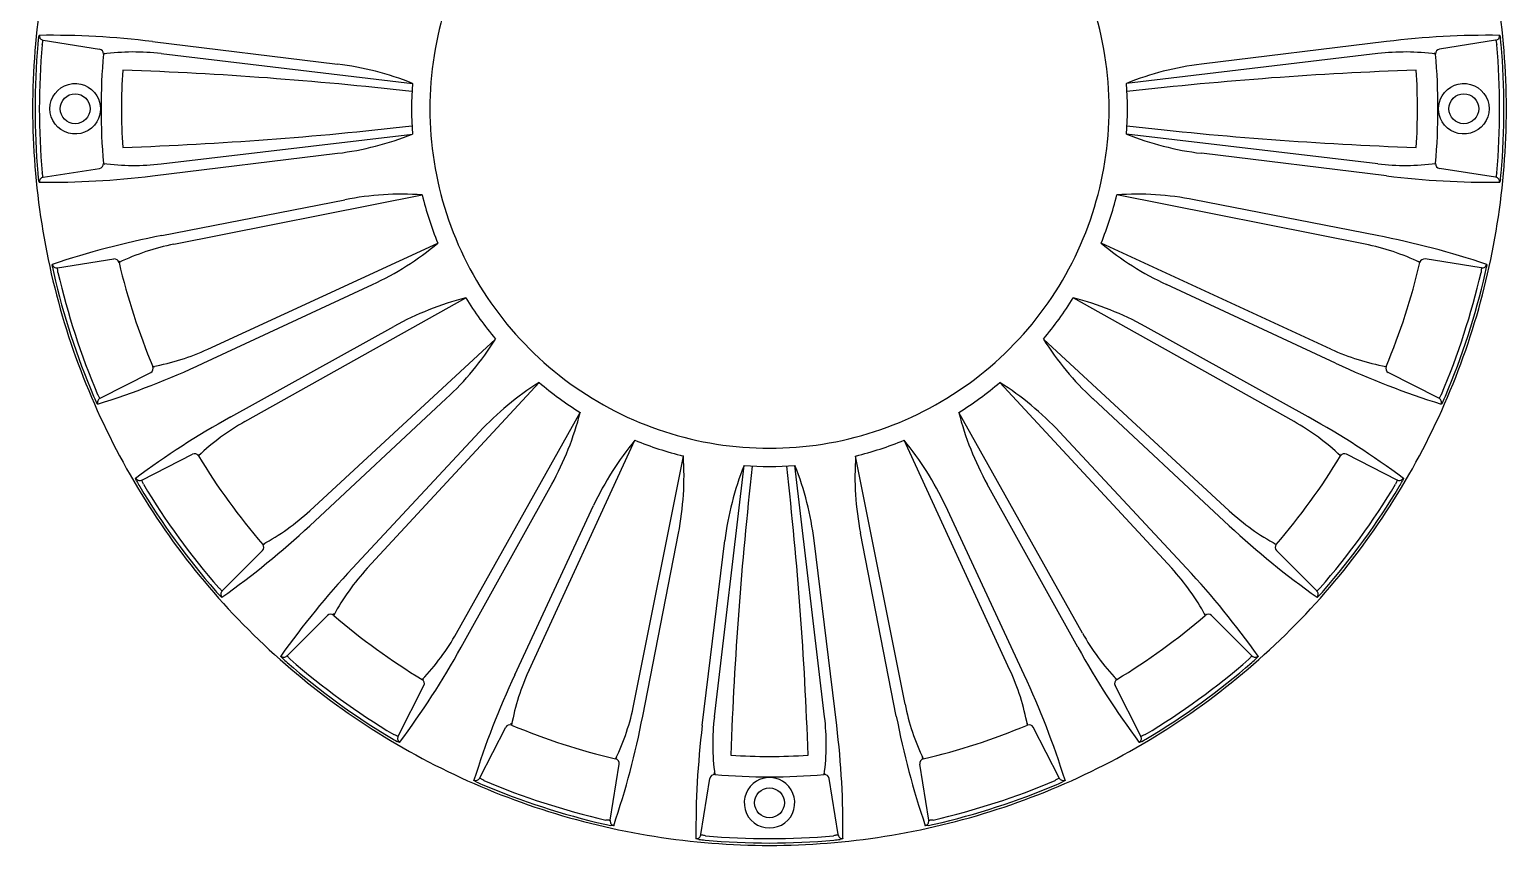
# Model space of a CAD drawing. Extents: x 0 to 126, y 0 to 276.
# Drawn here: x 2 to 95, y 0.3 to 51.8 of the extents above; entities that cross this region are included whole.
import ezdxf

# ---------------------------------------------------------------- set-up
doc = ezdxf.new("R2010")
doc.units = 0
doc.layers.add('LIVELLO_1', color=160, linetype='Continuous')

# ---------------------------------------------------------------- blocks, each defined once
blk = doc.blocks.new('AI9-BLK1')
at = {"layer": 'LIVELLO_1', "color": 7}
for p, q in [((-61.041, -87.195), (-61.007, -87.026)), ((-61.007, -87.026), (-60.997, -87.026)), ((-60.986, -87.018), (-60.997, -87.026)), ((-60.758, -87.331), (-60.737, -87.336)), ((-60.737, -87.331), (-57.207, -87.896)), ((-53.884, -87.417), (-42.245, -88.833)), ((23.681, -87.417), (12.044, -88.833)), ((30.533, -87.336), (27.006, -87.896)), ((30.555, -87.331), (30.533, -87.336)), ((-56.965, -88.2), (-56.864, -88.151)), ((-53.331, -88.175), (-37.539, -90.044)), ((23.128, -88.175), (7.337, -90.044)), ((26.762, -88.2), (26.661, -88.151)), ((-37.539, -90.044), (-37.558, -90.036)), ((7.337, -90.044), (7.354, -90.036)), ((-53.331, -95.105), (-37.539, -93.236)), ((-37.539, -93.236), (-37.558, -93.239)), ((23.128, -95.105), (7.337, -93.236)), ((7.337, -93.236), (7.354, -93.239)), ((-53.884, -95.863), (-42.245, -94.439)), ((23.681, -95.863), (12.044, -94.439)), ((-60.737, -95.944), (-57.207, -95.387)), ((-56.965, -95.075), (-56.864, -95.126)), ((26.762, -95.075), (26.661, -95.126)), ((30.533, -95.944), (27.006, -95.387)), ((-60.758, -95.944), (-60.737, -95.944)), ((30.555, -95.944), (30.533, -95.944)), ((30.783, -96.256), (30.794, -96.256)), ((30.805, -96.249), (30.794, -96.256)), ((30.836, -96.086), (30.805, -96.249)), ((-53.291, -99.603), (-41.783, -97.357)), ((-52.529, -100.149), (-36.933, -97.05)), ((-36.933, -97.05), (-36.955, -97.053)), ((22.327, -100.149), (6.731, -97.05)), ((6.731, -97.05), (6.75, -97.053)), ((23.089, -99.603), (11.579, -97.357)), ((-50.39, -106.742), (-35.948, -100.087)), ((-35.948, -100.087), (-35.965, -100.092)), ((20.185, -106.742), (5.743, -100.087)), ((5.743, -100.087), (5.76, -100.092)), ((-59.837, -101.64), (-56.307, -101.078)), ((-55.981, -101.301), (-55.898, -101.222)), ((25.777, -101.301), (25.693, -101.222)), ((29.631, -101.64), (26.101, -101.078)), ((-60.187, -101.429), (-60.179, -101.421)), ((-60.164, -101.6), (-60.187, -101.429)), ((-60.168, -101.418), (-60.179, -101.421)), ((-59.856, -101.64), (-59.837, -101.64)), ((29.653, -101.64), (29.631, -101.64)), ((-50.682, -107.636), (-40.048, -102.689)), ((20.48, -107.636), (9.849, -102.689)), ((-48.068, -111.297), (-34.192, -103.526)), ((-34.192, -103.526), (-34.21, -103.542)), ((17.863, -111.297), (3.991, -103.526)), ((3.991, -103.526), (4.008, -103.542)), ((-48.96, -111.009), (-38.71, -105.316)), ((18.758, -111.009), (8.509, -105.316)), ((-43.992, -116.904), (-32.313, -106.112)), ((-32.313, -106.112), (-32.329, -106.125)), ((13.791, -116.904), (2.11, -106.112)), ((2.11, -106.112), (2.126, -106.125)), ((-53.856, -107.84), (-53.742, -107.85)), ((23.651, -107.84), (23.537, -107.85)), ((-57.172, -109.828), (-53.99, -108.209)), ((26.969, -109.828), (23.784, -108.209)), ((-40.376, -120.514), (-29.581, -108.842)), ((-29.581, -108.842), (-29.598, -108.853)), ((10.174, -120.514), (-0.621, -108.842)), ((-0.621, -108.842), (-0.608, -108.853)), ((-57.191, -109.836), (-57.172, -109.828)), ((-43.995, -117.839), (-35.413, -109.852)), ((13.793, -117.839), (5.212, -109.852)), ((26.988, -109.836), (26.969, -109.828)), ((27.109, -110.203), (27.12, -110.203)), ((27.131, -110.205), (27.12, -110.203)), ((27.214, -110.059), (27.131, -110.205)), ((-34.768, -124.586), (-26.996, -110.722)), ((-26.996, -110.722), (-27.005, -110.738)), ((4.567, -124.586), (-3.206, -110.722)), ((-3.206, -110.722), (-3.197, -110.738)), ((-41.313, -120.514), (-33.324, -111.941)), ((-30.213, -126.909), (-23.556, -112.474)), ((-23.556, -112.474), (-23.562, -112.49)), ((0.008, -126.909), (-6.646, -112.474)), ((-6.646, -112.474), (-6.641, -112.49)), ((11.111, -120.514), (3.123, -111.941)), ((-54.555, -114.97), (-51.37, -113.346)), ((-50.991, -113.454), (-50.938, -113.354)), ((20.788, -113.454), (20.732, -113.354)), ((24.349, -114.97), (21.167, -113.346)), ((-23.62, -129.052), (-20.515, -113.462)), ((-20.515, -113.462), (-20.518, -113.479)), ((-18.566, -129.851), (-16.699, -114.063)), ((-16.699, -114.063), (-16.701, -114.087)), ((-11.636, -129.851), (-13.503, -114.063)), ((-13.503, -114.063), (-13.503, -114.087)), ((-6.585, -129.052), (-9.686, -113.462)), ((-9.686, -113.462), (-9.683, -113.479)), ((-54.953, -114.872), (-54.946, -114.867)), ((-54.879, -115.03), (-54.953, -114.872)), ((-54.938, -114.859), (-54.946, -114.867)), ((-54.574, -114.978), (-54.555, -114.97)), ((-34.482, -125.483), (-28.788, -115.239)), ((4.278, -125.483), (-1.415, -115.239)), ((24.371, -114.978), (24.349, -114.97)), ((-31.102, -127.205), (-26.157, -116.576)), ((0.9, -127.205), (-4.045, -116.576)), ((-46.949, -119.015), (-46.839, -118.996)), ((-23.069, -129.813), (-20.822, -118.309)), ((-19.325, -130.402), (-17.906, -118.768)), ((-10.877, -130.402), (-12.299, -118.768)), ((-7.133, -129.813), (-9.38, -118.309)), ((16.747, -119.015), (16.633, -118.996)), ((-49.488, -121.932), (-46.964, -119.409)), ((19.287, -121.932), (16.761, -119.409)), ((-49.506, -121.949), (-49.488, -121.932)), ((19.301, -121.949), (19.287, -121.932)), ((19.304, -122.332), (19.315, -122.337)), ((19.323, -122.345), (19.315, -122.337)), ((19.448, -122.226), (19.323, -122.345)), ((-45.411, -126.012), (-42.882, -123.489)), ((-42.49, -123.475), (-42.471, -123.358)), ((12.288, -123.475), (12.268, -123.358)), ((15.206, -126.012), (12.684, -123.489)), ((-45.82, -126.053), (-45.814, -126.037)), ((-45.7, -126.175), (-45.82, -126.053)), ((-45.809, -126.031), (-45.814, -126.037)), ((-45.427, -126.023), (-45.411, -126.012)), ((15.222, -126.023), (15.206, -126.012)), ((-38.441, -131.073), (-36.822, -127.889)), ((-36.926, -127.512), (-36.827, -127.457)), ((8.238, -131.073), (6.617, -127.889)), ((6.723, -127.512), (6.622, -127.457)), ((-38.449, -131.09), (-38.441, -131.073)), ((-33.3, -133.692), (-31.678, -130.511)), ((-31.309, -130.369), (-31.325, -130.258)), ((1.106, -130.369), (1.12, -130.258)), ((3.095, -133.692), (1.473, -130.511)), ((8.246, -131.09), (8.238, -131.073)), ((8.13, -131.453), (8.138, -131.464)), ((8.146, -131.472), (8.138, -131.464)), ((8.302, -131.396), (8.146, -131.472)), ((-25.109, -136.354), (-24.549, -132.822)), ((-24.769, -132.494), (-24.688, -132.415)), ((-5.097, -136.354), (-5.656, -132.822)), ((-5.433, -132.494), (-5.514, -132.415)), ((-33.675, -133.825), (-33.675, -133.841)), ((-33.675, -133.849), (-33.675, -133.841)), ((-33.525, -133.939), (-33.675, -133.849)), ((-33.311, -133.708), (-33.3, -133.692)), ((-19.408, -137.253), (-18.85, -133.724)), ((-18.538, -133.485), (-18.588, -133.379)), ((-11.662, -133.485), (-11.615, -133.379)), ((-10.794, -137.253), (-11.353, -133.724)), ((3.106, -133.708), (3.095, -133.692)), ((-25.111, -136.376), (-25.109, -136.354)), ((-5.317, -136.68), (-5.311, -136.696)), ((-5.306, -136.704), (-5.311, -136.696)), ((-5.136, -136.68), (-5.306, -136.704)), ((-5.091, -136.376), (-5.097, -136.354)), ((-19.721, -137.503), (-19.721, -137.514)), ((-19.718, -137.527), (-19.721, -137.514)), ((-19.548, -137.557), (-19.718, -137.527)), ((-19.411, -137.275), (-19.408, -137.253)), ((-10.79, -137.275), (-10.794, -137.253))]:
    blk.add_line(p, q, dxfattribs=at)
for points in [[(-60.811, -87.613), (-60.796, -87.561), (-60.785, -87.507), (-60.776, -87.461), (-60.768, -87.417)], [(-60.768, -87.417), (-60.763, -87.382), (-60.76, -87.352), (-60.758, -87.339), (-60.758, -87.336), (-60.758, -87.331)], [(30.555, -87.331), (30.555, -87.331), (30.555, -87.339), (30.555, -87.352), (30.561, -87.382), (30.566, -87.417)], [(30.566, -87.417), (30.574, -87.461), (30.582, -87.507), (30.595, -87.561), (30.608, -87.613)], [(30.794, -87.026), (30.805, -87.026), (30.836, -87.195)], [(-60.768, -95.863), (-60.776, -95.819), (-60.785, -95.768), (-60.796, -95.721), (-60.811, -95.667)], [(30.608, -95.667), (30.595, -95.721), (30.582, -95.768), (30.574, -95.819), (30.566, -95.863)], [(-60.997, -96.256), (-61.007, -96.249), (-61.041, -96.086)], [(-60.758, -95.944), (-60.758, -95.944), (-60.758, -95.942), (-60.76, -95.923), (-60.763, -95.893), (-60.768, -95.863)], [(30.566, -95.863), (30.561, -95.893), (30.555, -95.923), (30.555, -95.942), (30.555, -95.944)], [(-59.837, -101.73), (-59.842, -101.698), (-59.848, -101.665), (-59.853, -101.652), (-59.853, -101.643), (-59.853, -101.64), (-59.856, -101.64)], [(-59.816, -101.928), (-59.823, -101.874), (-59.826, -101.82), (-59.831, -101.771), (-59.837, -101.73)], [(29.634, -101.73), (29.629, -101.771), (29.623, -101.82), (29.621, -101.874), (29.615, -101.928)], [(29.653, -101.64), (29.653, -101.64), (29.653, -101.643), (29.651, -101.643), (29.648, -101.652), (29.645, -101.665), (29.64, -101.698), (29.634, -101.73)], [(29.974, -101.421), (29.985, -101.429), (29.963, -101.6)], [(-57.23, -109.757), (-57.249, -109.725), (-57.275, -109.681), (-57.3, -109.635), (-57.328, -109.586)], [(27.126, -109.586), (27.097, -109.635), (27.07, -109.681), (27.047, -109.725), (27.025, -109.757)], [(-57.324, -110.203), (-57.336, -110.205), (-57.416, -110.059)], [(-57.191, -109.836), (-57.191, -109.836), (-57.194, -109.831), (-57.199, -109.814), (-57.211, -109.793), (-57.23, -109.757)], [(27.025, -109.757), (27.009, -109.793), (26.998, -109.814), (26.988, -109.831), (26.988, -109.836)], [(-54.529, -115.052), (-54.546, -115.024), (-54.56, -114.995), (-54.568, -114.984), (-54.568, -114.978), (-54.571, -114.978), (-54.574, -114.978)], [(-54.449, -115.239), (-54.47, -115.185), (-54.491, -115.138), (-54.51, -115.092), (-54.529, -115.052)], [(24.328, -115.052), (24.307, -115.092), (24.288, -115.138), (24.265, -115.185), (24.243, -115.239)], [(24.371, -114.978), (24.371, -114.978), (24.368, -114.978), (24.366, -114.978), (24.366, -114.984), (24.355, -114.995), (24.344, -115.024), (24.328, -115.052)], [(24.742, -114.867), (24.75, -114.872), (24.678, -115.03)], [(-49.565, -121.884), (-49.594, -121.854), (-49.631, -121.818), (-49.669, -121.786), (-49.714, -121.75)], [(19.509, -121.75), (19.468, -121.786), (19.429, -121.821), (19.392, -121.854), (19.362, -121.884)], [(-49.517, -122.337), (-49.528, -122.345), (-49.653, -122.226)], [(-49.506, -121.949), (-49.506, -121.949), (-49.506, -121.94), (-49.509, -121.94), (-49.52, -121.927), (-49.542, -121.908), (-49.565, -121.884)], [(19.362, -121.884), (19.336, -121.908), (19.317, -121.927), (19.306, -121.94), (19.304, -121.94), (19.304, -121.949), (19.301, -121.949)], [(-45.358, -126.088), (-45.385, -126.059), (-45.406, -126.045), (-45.419, -126.031), (-45.422, -126.031), (-45.425, -126.023), (-45.427, -126.023)], [(-45.228, -126.232), (-45.263, -126.194), (-45.297, -126.156), (-45.331, -126.118), (-45.358, -126.088)], [(15.156, -126.088), (15.128, -126.118), (15.095, -126.156), (15.059, -126.194), (15.025, -126.232)], [(15.222, -126.023), (15.222, -126.023), (15.22, -126.031), (15.217, -126.031), (15.203, -126.045), (15.184, -126.059), (15.156, -126.088)], [(15.609, -126.037), (15.615, -126.053), (15.498, -126.175)], [(-38.526, -131.046), (-38.566, -131.032), (-38.611, -131.011), (-38.659, -130.986), (-38.71, -130.964)], [(-38.449, -131.09), (-38.449, -131.09), (-38.452, -131.09), (-38.454, -131.09), (-38.454, -131.084), (-38.471, -131.076), (-38.494, -131.062), (-38.526, -131.046)], [(8.324, -131.046), (8.291, -131.062), (8.268, -131.076), (8.252, -131.084), (8.249, -131.09), (8.246, -131.09)], [(8.509, -130.964), (8.456, -130.986), (8.408, -131.011), (8.363, -131.032), (8.324, -131.046)], [(-38.343, -131.464), (-38.348, -131.472), (-38.505, -131.396)], [(-33.231, -133.743), (-33.261, -133.73), (-33.286, -133.713), (-33.303, -133.713), (-33.305, -133.711), (-33.308, -133.708), (-33.311, -133.708)], [(-33.058, -133.849), (-33.106, -133.819), (-33.149, -133.789), (-33.191, -133.765), (-33.231, -133.743)], [(3.028, -133.743), (2.989, -133.765), (2.945, -133.789), (2.9, -133.819), (2.856, -133.849)], [(3.106, -133.708), (3.106, -133.708), (3.103, -133.708), (3.1, -133.713), (3.084, -133.713), (3.059, -133.73), (3.028, -133.743)], [(3.474, -133.841), (3.474, -133.849), (3.323, -133.939)], [(-25.197, -136.354), (-25.239, -136.354), (-25.286, -136.346), (-25.339, -136.34), (-25.394, -136.335)], [(-25.111, -136.376), (-25.111, -136.376), (-25.111, -136.367), (-25.114, -136.367), (-25.117, -136.367), (-25.136, -136.367), (-25.16, -136.362), (-25.197, -136.354)], [(-24.891, -136.696), (-24.897, -136.704), (-25.069, -136.68)], [(-5.006, -136.354), (-5.041, -136.362), (-5.069, -136.367), (-5.086, -136.367), (-5.089, -136.367), (-5.091, -136.367), (-5.091, -136.376)], [(-4.807, -136.335), (-4.863, -136.34), (-4.916, -136.346), (-4.964, -136.354), (-5.006, -136.354)], [(-19.325, -137.283), (-19.361, -137.283), (-19.386, -137.275), (-19.405, -137.275), (-19.408, -137.275), (-19.411, -137.275)], [(-19.13, -137.326), (-19.183, -137.313), (-19.233, -137.304), (-19.283, -137.294), (-19.325, -137.283)], [(-10.877, -137.283), (-10.922, -137.294), (-10.97, -137.304), (-11.018, -137.313), (-11.072, -137.326)], [(-10.79, -137.275), (-10.79, -137.275), (-10.794, -137.275), (-10.8, -137.275), (-10.816, -137.275), (-10.843, -137.283), (-10.877, -137.283)], [(-10.485, -137.514), (-10.485, -137.527), (-10.654, -137.557)]]:
    blk.add_lwpolyline(points, dxfattribs=at)
for centre, radius in [((-58.738, -91.639), 0.939), ((28.535, -91.637), 0.94), ((-15.102, -135.254), 0.941)]:
    blk.add_circle(centre, radius, dxfattribs=at)
for points, knots in [([(-56.362, -70.625), (-58.571, -74.952), (-60.081, -79.599), (-60.84, -84.394), (-61.6, -89.197), (-61.6, -94.078), (-60.84, -98.878)], [0, 0, 0, 0, 1, 1, 1, 2, 2, 2, 2]), ([(5.977, -94.975), (6.33, -92.763), (6.33, -90.511), (5.977, -88.303), (5.626, -86.089), (4.931, -83.951), (3.915, -81.952)], [0, 0, 0, 0, 1, 1, 1, 2, 2, 2, 2]), ([(26.16, -112.65), (28.368, -108.326), (29.876, -103.681), (30.638, -98.878), (31.399, -94.078), (31.399, -89.197), (30.638, -84.394)], [0, 0, 0, 0, 1, 1, 1, 2, 2, 2, 2]), ([(30.555, -87.331), (30.624, -87.317), (30.683, -87.271), (30.727, -87.219), (30.77, -87.159), (30.789, -87.094), (30.783, -87.018), (30.783, -87.018), (30.794, -87.026), (30.794, -87.026)], [0, 0, 0, 0, 1, 1, 1, 2, 2, 2, 3, 3, 3, 3]), ([(-57.374, -90.827), (-57.74, -90.215), (-58.47, -89.916), (-59.158, -90.112), (-59.848, -90.3), (-60.323, -90.927), (-60.323, -91.641), (-60.323, -92.353), (-59.848, -92.981), (-59.158, -93.168), (-58.47, -93.358), (-57.74, -93.065), (-57.374, -92.451), (-57.069, -91.954), (-57.069, -91.323), (-57.374, -90.827)], [0, 0, 0, 0, 1, 1, 1, 2, 2, 2, 3, 3, 3, 4, 4, 4, 5, 5, 5, 5]), ([(27.17, -92.451), (27.537, -93.065), (28.265, -93.358), (28.955, -93.168), (29.642, -92.981), (30.118, -92.353), (30.118, -91.641), (30.118, -90.927), (29.642, -90.3), (28.955, -90.112), (28.265, -89.916), (27.537, -90.215), (27.17, -90.827), (26.866, -91.323), (26.866, -91.954), (27.17, -92.451)], [0, 0, 0, 0, 1, 1, 1, 2, 2, 2, 3, 3, 3, 4, 4, 4, 5, 5, 5, 5]), ([(-11.761, -112.713), (-9.55, -112.357), (-7.408, -111.664), (-5.412, -110.646), (-3.417, -109.63), (-1.595, -108.304), (-0.009, -106.72), (1.574, -105.137), (2.9, -103.319), (3.915, -101.326), (4.931, -99.326), (5.626, -97.186), (5.977, -94.975)], [0, 0, 0, 0, 1, 1, 1, 2, 2, 2, 3, 3, 3, 4, 4, 4, 4]), ([(-60.758, -95.944), (-60.827, -95.963), (-60.888, -96.004), (-60.93, -96.056), (-60.974, -96.115), (-60.991, -96.186), (-60.986, -96.256), (-60.986, -96.256), (-60.997, -96.256), (-60.997, -96.256)], [0, 0, 0, 0, 1, 1, 1, 2, 2, 2, 3, 3, 3, 3]), ([(-60.84, -98.878), (-60.081, -103.681), (-58.571, -108.326), (-56.362, -112.65), (-54.157, -116.983), (-51.285, -120.935), (-47.848, -124.372)], [0, 0, 0, 0, 1, 1, 1, 2, 2, 2, 2]), ([(29.653, -101.64), (29.724, -101.652), (29.793, -101.63), (29.852, -101.594), (29.907, -101.548), (29.949, -101.489), (29.963, -101.418), (29.963, -101.418), (29.974, -101.421), (29.974, -101.421)], [0, 0, 0, 0, 1, 1, 1, 2, 2, 2, 3, 3, 3, 3]), ([(-57.191, -109.836), (-57.249, -109.874), (-57.297, -109.931), (-57.319, -109.996), (-57.344, -110.067), (-57.342, -110.137), (-57.313, -110.203), (-57.313, -110.203), (-57.324, -110.203), (-57.324, -110.203)], [0, 0, 0, 0, 1, 1, 1, 2, 2, 2, 3, 3, 3, 3]), ([(5.921, -132.882), (10.252, -130.676), (14.208, -127.805), (17.645, -124.372), (21.08, -120.935), (23.954, -116.983), (26.16, -112.65)], [0, 0, 0, 0, 1, 1, 1, 2, 2, 2, 2]), ([(24.371, -114.978), (24.432, -115.008), (24.506, -115.008), (24.575, -114.984), (24.641, -114.962), (24.7, -114.919), (24.736, -114.859), (24.736, -114.859), (24.742, -114.867), (24.742, -114.867)], [0, 0, 0, 0, 1, 1, 1, 2, 2, 2, 3, 3, 3, 3]), ([(-49.506, -121.949), (-49.55, -122.003), (-49.578, -122.071), (-49.578, -122.142), (-49.578, -122.209), (-49.552, -122.275), (-49.506, -122.332), (-49.506, -122.332), (-49.517, -122.337), (-49.517, -122.337)], [0, 0, 0, 0, 1, 1, 1, 2, 2, 2, 3, 3, 3, 3]), ([(-47.848, -124.372), (-44.41, -127.805), (-40.456, -130.676), (-36.126, -132.882), (-31.795, -135.085), (-27.145, -136.598), (-22.346, -137.356)], [0, 0, 0, 0, 1, 1, 1, 2, 2, 2, 2]), ([(15.222, -126.023), (15.275, -126.075), (15.342, -126.097), (15.412, -126.099), (15.484, -126.099), (15.554, -126.075), (15.607, -126.031), (15.607, -126.031), (15.609, -126.037), (15.609, -126.037)], [0, 0, 0, 0, 1, 1, 1, 2, 2, 2, 3, 3, 3, 3]), ([(-38.449, -131.09), (-38.476, -131.157), (-38.482, -131.231), (-38.46, -131.296), (-38.441, -131.364), (-38.393, -131.418), (-38.332, -131.453), (-38.332, -131.453), (-38.343, -131.464), (-38.343, -131.464)], [0, 0, 0, 0, 1, 1, 1, 2, 2, 2, 3, 3, 3, 3]), ([(-15.915, -133.896), (-16.526, -134.257), (-16.822, -134.985), (-16.629, -135.677), (-16.441, -136.362), (-15.817, -136.837), (-15.103, -136.837), (-14.386, -136.837), (-13.762, -136.362), (-13.572, -135.677), (-13.38, -134.985), (-13.675, -134.257), (-14.29, -133.896)], [0, 0, 0, 0, 1, 1, 1, 2, 2, 2, 3, 3, 3, 4, 4, 4, 4]), ([(3.106, -133.708), (3.145, -133.768), (3.201, -133.814), (3.267, -133.838), (3.334, -133.86), (3.407, -133.855), (3.471, -133.825), (3.471, -133.825), (3.474, -133.841), (3.474, -133.841)], [0, 0, 0, 0, 1, 1, 1, 2, 2, 2, 3, 3, 3, 3]), ([(-25.111, -136.376), (-25.117, -136.444), (-25.096, -136.511), (-25.058, -136.568), (-25.016, -136.628), (-24.955, -136.666), (-24.886, -136.68), (-24.886, -136.68), (-24.891, -136.696), (-24.891, -136.696)], [0, 0, 0, 0, 1, 1, 1, 2, 2, 2, 3, 3, 3, 3]), ([(-10.79, -137.275), (-10.774, -137.34), (-10.736, -137.405), (-10.68, -137.446), (-10.622, -137.492), (-10.551, -137.506), (-10.482, -137.503), (-10.482, -137.503), (-10.485, -137.514), (-10.485, -137.514)], [0, 0, 0, 0, 1, 1, 1, 2, 2, 2, 3, 3, 3, 3])]:
    blk.add_open_spline(points, degree=3, knots=knots, dxfattribs=at)
for points in [[(-34.118, -81.952), (-35.136, -83.951), (-35.832, -86.089), (-36.182, -88.303)], [(-61.041, -87.195), (-61.058, -87.347), (-61.069, -87.439), (-61.082, -87.591)], [(-53.884, -87.417), (-56.288, -87.121), (-58.576, -86.996), (-60.997, -87.026)], [(-60.986, -87.018), (-60.991, -87.094), (-60.974, -87.159), (-60.93, -87.219)], [(-60.93, -87.219), (-60.888, -87.271), (-60.827, -87.317), (-60.758, -87.331)], [(30.794, -87.026), (28.371, -86.996), (26.088, -87.121), (23.681, -87.417)], [(30.881, -87.591), (30.866, -87.439), (30.855, -87.347), (30.836, -87.195)], [(-61.082, -87.591), (-61.319, -90.291), (-61.319, -92.989), (-61.082, -95.689)], [(-60.811, -87.613), (-61.047, -90.302), (-61.047, -92.981), (-60.811, -95.667)], [(-56.965, -88.2), (-56.954, -88.05), (-57.06, -87.917), (-57.207, -87.893)], [(-56.965, -88.2), (-57.156, -90.511), (-57.156, -92.769), (-56.965, -95.075)], [(-53.331, -88.175), (-54.542, -88.029), (-55.758, -88.04), (-56.965, -88.2)], [(-36.182, -88.303), (-36.532, -90.511), (-36.532, -92.763), (-36.182, -94.975)], [(26.762, -88.2), (25.554, -88.04), (24.339, -88.029), (23.128, -88.175)], [(27.006, -87.893), (26.855, -87.917), (26.749, -88.05), (26.762, -88.2)], [(26.762, -95.075), (26.953, -92.769), (26.953, -90.511), (26.762, -88.2)], [(30.608, -95.667), (30.844, -92.981), (30.844, -90.302), (30.608, -87.613)], [(30.881, -95.689), (31.117, -92.989), (31.117, -90.291), (30.881, -87.591)], [(-55.75, -89.21), (-55.85, -90.867), (-55.85, -92.408), (-55.75, -94.073)], [(-37.57, -90.558), (-43.861, -89.854), (-49.422, -89.441), (-55.75, -89.21)], [(-37.539, -90.044), (-39.055, -89.433), (-40.623, -89.031), (-42.245, -88.833)], [(12.044, -88.833), (10.42, -89.031), (8.852, -89.433), (7.337, -90.044)], [(25.546, -89.21), (19.219, -89.441), (13.659, -89.854), (7.365, -90.558)], [(25.546, -94.073), (25.648, -92.408), (25.648, -90.867), (25.546, -89.21)], [(-37.539, -90.044), (-37.614, -91.112), (-37.614, -92.16), (-37.539, -93.236)], [(7.337, -93.236), (7.41, -92.16), (7.41, -91.112), (7.337, -90.044)], [(-55.75, -94.073), (-49.422, -93.839), (-43.861, -93.424), (-37.57, -92.717)], [(7.365, -92.717), (13.659, -93.424), (19.219, -93.839), (25.546, -94.073)], [(-42.245, -94.439), (-40.623, -94.241), (-39.055, -93.842), (-37.539, -93.236)], [(7.337, -93.236), (8.852, -93.842), (10.42, -94.241), (12.044, -94.439)], [(-61.082, -95.689), (-61.069, -95.841), (-61.058, -95.933), (-61.041, -96.086)], [(-57.207, -95.387), (-57.06, -95.36), (-56.954, -95.227), (-56.965, -95.075)], [(-56.965, -95.075), (-55.758, -95.238), (-54.542, -95.246), (-53.331, -95.105)], [(-36.182, -94.975), (-35.832, -97.186), (-35.136, -99.326), (-34.118, -101.326)], [(23.128, -95.105), (24.339, -95.246), (25.554, -95.238), (26.762, -95.075)], [(26.762, -95.075), (26.749, -95.227), (26.855, -95.366), (27.006, -95.387)], [(30.836, -96.086), (30.855, -95.933), (30.866, -95.841), (30.881, -95.689)], [(-60.997, -96.256), (-58.576, -96.279), (-56.288, -96.153), (-53.884, -95.863)], [(23.681, -95.863), (26.088, -96.153), (28.371, -96.279), (30.794, -96.256)], [(30.727, -96.056), (30.683, -96.004), (30.624, -95.963), (30.555, -95.944)], [(30.783, -96.256), (30.789, -96.186), (30.77, -96.115), (30.727, -96.056)], [(-36.933, -97.05), (-38.566, -96.941), (-40.179, -97.044), (-41.783, -97.357)], [(-36.933, -97.05), (-36.674, -98.093), (-36.352, -99.087), (-35.948, -100.087)], [(5.743, -100.087), (6.147, -99.087), (6.471, -98.093), (6.731, -97.05)], [(11.579, -97.357), (9.977, -97.044), (8.361, -96.941), (6.731, -97.05)], [(-53.291, -99.603), (-55.667, -100.071), (-57.881, -100.649), (-60.179, -101.421)], [(-52.529, -100.149), (-53.725, -100.388), (-54.879, -100.777), (-55.981, -101.301)], [(-40.048, -102.689), (-38.568, -101.996), (-37.202, -101.133), (-35.948, -100.087)], [(5.743, -100.087), (7.001, -101.133), (8.366, -101.996), (9.849, -102.689)], [(25.777, -101.301), (24.678, -100.777), (23.524, -100.388), (22.327, -100.149)], [(29.974, -101.421), (27.678, -100.649), (25.464, -100.071), (23.089, -99.603)], [(-55.978, -101.301), (-56.015, -101.154), (-56.156, -101.057), (-56.307, -101.078)], [(-55.981, -101.301), (-55.444, -103.556), (-54.749, -105.702), (-53.856, -107.84)], [(-34.118, -101.326), (-33.102, -103.319), (-31.779, -105.137), (-30.192, -106.72)], [(23.651, -107.84), (24.546, -105.702), (25.242, -103.556), (25.777, -101.301)], [(26.101, -101.078), (25.955, -101.057), (25.809, -101.154), (25.777, -101.301)], [(-60.168, -101.418), (-60.151, -101.489), (-60.112, -101.548), (-60.054, -101.594)], [(-60.164, -101.6), (-60.137, -101.749), (-60.118, -101.842), (-60.084, -101.986)], [(-60.084, -101.986), (-59.473, -104.632), (-58.643, -107.193), (-57.581, -109.695)], [(-60.054, -101.594), (-59.996, -101.63), (-59.925, -101.652), (-59.856, -101.64)], [(-59.816, -101.928), (-59.211, -104.558), (-58.385, -107.098), (-57.328, -109.586)], [(27.126, -109.591), (28.182, -107.098), (29.008, -104.558), (29.615, -101.928)], [(27.375, -109.695), (28.442, -107.193), (29.273, -104.637), (29.879, -101.986)], [(29.879, -101.986), (29.915, -101.842), (29.934, -101.749), (29.963, -101.6)], [(-34.192, -103.526), (-35.779, -103.928), (-37.281, -104.528), (-38.71, -105.316)], [(-34.192, -103.526), (-33.622, -104.439), (-33.005, -105.286), (-32.313, -106.112)], [(2.11, -106.112), (2.803, -105.286), (3.421, -104.439), (3.991, -103.526)], [(8.509, -105.316), (7.078, -104.528), (5.576, -103.928), (3.991, -103.526)], [(-53.856, -107.84), (-52.654, -107.617), (-51.497, -107.25), (-50.39, -106.742)], [(-35.413, -109.852), (-34.218, -108.744), (-33.186, -107.494), (-32.313, -106.112)], [(-30.192, -106.72), (-28.61, -108.304), (-26.789, -109.63), (-24.791, -110.646)], [(2.11, -106.112), (2.983, -107.494), (4.013, -108.744), (5.212, -109.858)], [(20.185, -106.742), (21.295, -107.25), (22.452, -107.617), (23.651, -107.84)], [(-57.324, -110.203), (-55.014, -109.477), (-52.877, -108.654), (-50.682, -107.636)], [(-53.99, -108.209), (-53.856, -108.138), (-53.795, -107.978), (-53.856, -107.837)], [(20.48, -107.636), (22.675, -108.654), (24.808, -109.477), (27.12, -110.203)], [(23.651, -107.837), (23.593, -107.978), (23.651, -108.138), (23.784, -108.209)], [(-57.581, -109.695), (-57.519, -109.836), (-57.48, -109.918), (-57.416, -110.059)], [(-29.581, -108.842), (-30.967, -109.714), (-32.209, -110.746), (-33.324, -111.941)], [(-29.581, -108.842), (-28.761, -109.535), (-27.909, -110.157), (-26.996, -110.722)], [(-3.206, -110.722), (-2.293, -110.157), (-1.442, -109.535), (-0.621, -108.842)], [(3.123, -111.941), (2.007, -110.746), (0.761, -109.714), (-0.621, -108.842)], [(27.214, -110.059), (27.278, -109.918), (27.317, -109.836), (27.375, -109.695)], [(-24.791, -110.646), (-22.797, -111.664), (-20.652, -112.357), (-18.44, -112.713)], [(27.117, -109.996), (27.094, -109.931), (27.047, -109.874), (26.988, -109.836)], [(27.109, -110.203), (27.137, -110.137), (27.142, -110.067), (27.117, -109.996)], [(-48.96, -111.009), (-51.08, -112.183), (-53.002, -113.424), (-54.946, -114.867)], [(-48.068, -111.297), (-49.13, -111.895), (-50.109, -112.615), (-50.991, -113.454)], [(-28.788, -115.239), (-27.995, -113.802), (-27.397, -112.303), (-26.996, -110.722)], [(-3.206, -110.722), (-2.805, -112.303), (-2.209, -113.802), (-1.415, -115.239)], [(20.788, -113.454), (19.907, -112.615), (18.927, -111.895), (17.863, -111.297)], [(24.742, -114.867), (22.8, -113.424), (20.875, -112.183), (18.758, -111.009)], [(-23.556, -112.474), (-24.602, -113.731), (-25.467, -115.095), (-26.157, -116.576)], [(-23.556, -112.474), (-22.558, -112.878), (-21.558, -113.202), (-20.515, -113.462)], [(-9.686, -113.462), (-8.643, -113.202), (-7.645, -112.878), (-6.646, -112.474)], [(-4.045, -116.576), (-4.735, -115.095), (-5.601, -113.731), (-6.646, -112.474)], [(-50.991, -113.454), (-51.069, -113.324), (-51.235, -113.278), (-51.37, -113.346)], [(-50.991, -113.454), (-49.786, -115.432), (-48.46, -117.26), (-46.949, -119.015)], [(-18.44, -112.713), (-16.226, -113.06), (-13.975, -113.06), (-11.761, -112.713)], [(16.745, -119.015), (18.258, -117.26), (19.585, -115.432), (20.788, -113.454)], [(21.167, -113.346), (21.031, -113.278), (20.867, -113.324), (20.788, -113.454)], [(-20.822, -118.309), (-20.51, -116.7), (-20.406, -115.09), (-20.515, -113.462)], [(-16.699, -114.063), (-17.308, -115.581), (-17.709, -117.149), (-17.906, -118.768)], [(-16.182, -114.096), (-16.889, -120.389), (-17.303, -125.945), (-17.534, -132.263)], [(-16.699, -114.063), (-15.628, -114.139), (-14.577, -114.139), (-13.503, -114.063)], [(-12.669, -132.263), (-12.902, -125.945), (-13.314, -120.389), (-14.02, -114.096)], [(-12.299, -118.768), (-12.493, -117.149), (-12.897, -115.581), (-13.503, -114.063)], [(-9.686, -113.462), (-9.798, -115.09), (-9.693, -116.7), (-9.38, -118.309)], [(-54.938, -114.859), (-54.902, -114.919), (-54.844, -114.962), (-54.777, -114.984)], [(-54.879, -115.03), (-54.807, -115.163), (-54.76, -115.247), (-54.682, -115.377)], [(-54.777, -114.984), (-54.709, -115.008), (-54.637, -115.008), (-54.574, -114.978)], [(-54.449, -115.239), (-53.058, -117.551), (-51.486, -119.713), (-49.714, -121.75)], [(19.509, -121.75), (21.281, -119.713), (22.855, -117.551), (24.243, -115.239)], [(24.477, -115.377), (24.555, -115.247), (24.605, -115.163), (24.678, -115.03)], [(-54.682, -115.377), (-53.283, -117.706), (-51.702, -119.881), (-49.92, -121.93)], [(19.715, -121.93), (21.501, -119.881), (23.081, -117.706), (24.477, -115.377)], [(-46.949, -119.015), (-45.876, -118.434), (-44.888, -117.727), (-43.992, -116.904)], [(13.791, -116.904), (14.686, -117.727), (15.673, -118.434), (16.745, -119.015)], [(-49.517, -122.337), (-47.542, -120.938), (-45.77, -119.49), (-43.995, -117.839)], [(13.793, -117.839), (15.564, -119.49), (17.34, -120.938), (19.315, -122.337)], [(-46.964, -119.409), (-46.855, -119.3), (-46.85, -119.132), (-46.949, -119.015)], [(16.745, -119.015), (16.647, -119.132), (16.652, -119.3), (16.761, -119.409)], [(-41.313, -120.514), (-42.966, -122.291), (-44.413, -124.067), (-45.814, -126.037)], [(-40.376, -120.514), (-41.202, -121.414), (-41.912, -122.397), (-42.49, -123.475)], [(12.288, -123.475), (11.707, -122.397), (11.001, -121.414), (10.174, -120.514)], [(15.609, -126.037), (14.21, -124.067), (12.764, -122.291), (11.111, -120.514)], [(-49.92, -121.93), (-49.82, -122.041), (-49.756, -122.114), (-49.653, -122.226)], [(19.376, -122.142), (19.376, -122.071), (19.349, -122.003), (19.301, -121.949)], [(19.304, -122.332), (19.351, -122.275), (19.376, -122.209), (19.376, -122.142)], [(19.448, -122.226), (19.554, -122.114), (19.615, -122.041), (19.715, -121.93)], [(-42.49, -123.475), (-42.608, -123.369), (-42.773, -123.38), (-42.882, -123.489)], [(-42.49, -123.475), (-40.732, -124.983), (-38.908, -126.311), (-36.926, -127.512)], [(6.723, -127.512), (8.703, -126.311), (10.53, -124.983), (12.288, -123.475)], [(12.684, -123.489), (12.572, -123.38), (12.403, -123.369), (12.288, -123.475)], [(-36.926, -127.512), (-36.087, -126.632), (-35.364, -125.648), (-34.768, -124.586)], [(4.567, -124.586), (5.162, -125.648), (5.882, -126.632), (6.723, -127.512)], [(-38.343, -131.464), (-36.899, -129.525), (-35.656, -127.596), (-34.482, -125.483)], [(4.278, -125.483), (5.454, -127.596), (6.694, -129.525), (8.138, -131.464)], [(-45.809, -126.031), (-45.756, -126.075), (-45.687, -126.099), (-45.616, -126.099)], [(-45.7, -126.175), (-45.589, -126.278), (-45.522, -126.341), (-45.406, -126.439)], [(-45.616, -126.099), (-45.544, -126.097), (-45.478, -126.075), (-45.427, -126.023)], [(-45.406, -126.439), (-43.355, -128.224), (-41.18, -129.804), (-38.85, -131.201)], [(-45.228, -126.232), (-43.189, -128.006), (-41.024, -129.579), (-38.71, -130.964)], [(8.509, -130.964), (10.822, -129.579), (12.987, -128.006), (15.025, -126.232)], [(8.647, -131.201), (10.975, -129.804), (13.154, -128.224), (15.203, -126.439)], [(15.203, -126.439), (15.317, -126.341), (15.386, -126.278), (15.498, -126.175)], [(-31.102, -127.205), (-32.126, -129.397), (-32.952, -131.529), (-33.675, -133.841)], [(-30.213, -126.909), (-30.721, -128.014), (-31.089, -129.174), (-31.309, -130.369)], [(1.106, -130.369), (0.886, -129.174), (0.52, -128.014), (0.008, -126.909)], [(3.474, -133.841), (2.747, -131.529), (1.924, -129.397), (0.9, -127.205)], [(-36.819, -127.889), (-36.748, -127.756), (-36.796, -127.591), (-36.926, -127.512)], [(6.723, -127.512), (6.595, -127.591), (6.547, -127.756), (6.617, -127.889)], [(-24.769, -132.494), (-24.241, -131.396), (-23.856, -130.247), (-23.62, -129.052)], [(-6.585, -129.052), (-6.346, -130.247), (-5.962, -131.396), (-5.433, -132.494)], [(-24.891, -136.696), (-24.117, -134.398), (-23.533, -132.187), (-23.069, -129.813)], [(-18.566, -129.851), (-18.71, -131.062), (-18.702, -132.276), (-18.538, -133.485)], [(-11.662, -133.485), (-11.503, -132.276), (-11.492, -131.062), (-11.636, -129.851)], [(-7.133, -129.813), (-6.668, -132.187), (-6.084, -134.398), (-5.311, -136.696)], [(-31.309, -130.369), (-31.447, -130.315), (-31.609, -130.369), (-31.678, -130.511)], [(-31.309, -130.369), (-29.172, -131.269), (-27.022, -131.964), (-24.769, -132.494)], [(-19.325, -130.402), (-19.617, -132.809), (-19.748, -135.091), (-19.721, -137.514)], [(-10.485, -137.514), (-10.458, -135.091), (-10.585, -132.809), (-10.877, -130.402)], [(-5.433, -132.494), (-3.18, -131.964), (-1.033, -131.269), (1.106, -130.369)], [(1.473, -130.511), (1.406, -130.369), (1.245, -130.315), (1.106, -130.369)], [(8.257, -131.296), (8.278, -131.231), (8.275, -131.157), (8.246, -131.09)], [(-38.85, -131.201), (-38.721, -131.28), (-38.638, -131.328), (-38.505, -131.396)], [(8.13, -131.453), (8.191, -131.418), (8.238, -131.364), (8.257, -131.296)], [(8.302, -131.396), (8.435, -131.328), (8.519, -131.28), (8.647, -131.201)], [(-24.549, -132.822), (-24.527, -132.673), (-24.621, -132.534), (-24.769, -132.494)], [(-17.534, -132.263), (-15.87, -132.369), (-14.332, -132.369), (-12.669, -132.263)], [(-7.857, -137.356), (-3.058, -136.598), (1.59, -135.085), (5.921, -132.882)], [(-5.433, -132.494), (-5.584, -132.534), (-5.678, -132.673), (-5.656, -132.822)], [(-33.675, -133.825), (-33.608, -133.855), (-33.536, -133.86), (-33.47, -133.838)], [(-33.47, -133.838), (-33.403, -133.814), (-33.347, -133.768), (-33.311, -133.708)], [(-33.058, -133.849), (-30.571, -134.903), (-28.029, -135.726), (-25.394, -136.335)], [(-18.538, -133.485), (-18.691, -133.469), (-18.827, -133.578), (-18.85, -133.724)], [(-18.538, -133.485), (-16.231, -133.67), (-13.973, -133.67), (-11.662, -133.485)], [(-14.29, -133.896), (-14.788, -133.589), (-15.416, -133.589), (-15.915, -133.896)], [(-11.353, -133.724), (-11.376, -133.578), (-11.511, -133.469), (-11.662, -133.485)], [(-4.807, -136.335), (-2.176, -135.726), (0.369, -134.903), (2.856, -133.849)], [(-33.525, -133.939), (-33.388, -133.996), (-33.303, -134.04), (-33.164, -134.094)], [(-33.164, -134.094), (-30.662, -135.159), (-28.103, -135.99), (-25.456, -136.601)], [(-4.746, -136.601), (-2.098, -135.99), (0.461, -135.159), (2.962, -134.094)], [(2.962, -134.094), (3.1, -134.04), (3.187, -133.996), (3.323, -133.939)], [(-25.456, -136.601), (-25.308, -136.634), (-25.216, -136.653), (-25.069, -136.68)], [(-5.317, -136.68), (-5.247, -136.666), (-5.186, -136.628), (-5.144, -136.568)], [(-5.144, -136.568), (-5.105, -136.511), (-5.086, -136.444), (-5.091, -136.376)], [(-5.136, -136.68), (-4.985, -136.653), (-4.894, -136.634), (-4.746, -136.601)], [(-22.346, -137.356), (-17.545, -138.12), (-12.658, -138.12), (-7.857, -137.356)], [(-19.721, -137.503), (-19.653, -137.506), (-19.581, -137.492), (-19.522, -137.446)], [(-19.548, -137.557), (-19.397, -137.571), (-19.305, -137.584), (-19.153, -137.603)], [(-19.522, -137.446), (-19.467, -137.405), (-19.428, -137.34), (-19.411, -137.275)], [(-19.153, -137.603), (-16.446, -137.84), (-13.757, -137.84), (-11.05, -137.603)], [(-19.13, -137.326), (-16.441, -137.565), (-13.765, -137.565), (-11.072, -137.326)], [(-11.05, -137.603), (-10.899, -137.584), (-10.805, -137.571), (-10.654, -137.557)]]:
    blk.add_open_spline(points, degree=3, dxfattribs=at)

msp = doc.modelspace()

# ---------------------------------------------------------------- block references
at = {"layer": 'LIVELLO_1', "color": 7}
msp.add_blockref('AI9-BLK1', (63.555466, 138.467173), dxfattribs=at)

doc.saveas('drawing.dxf')
